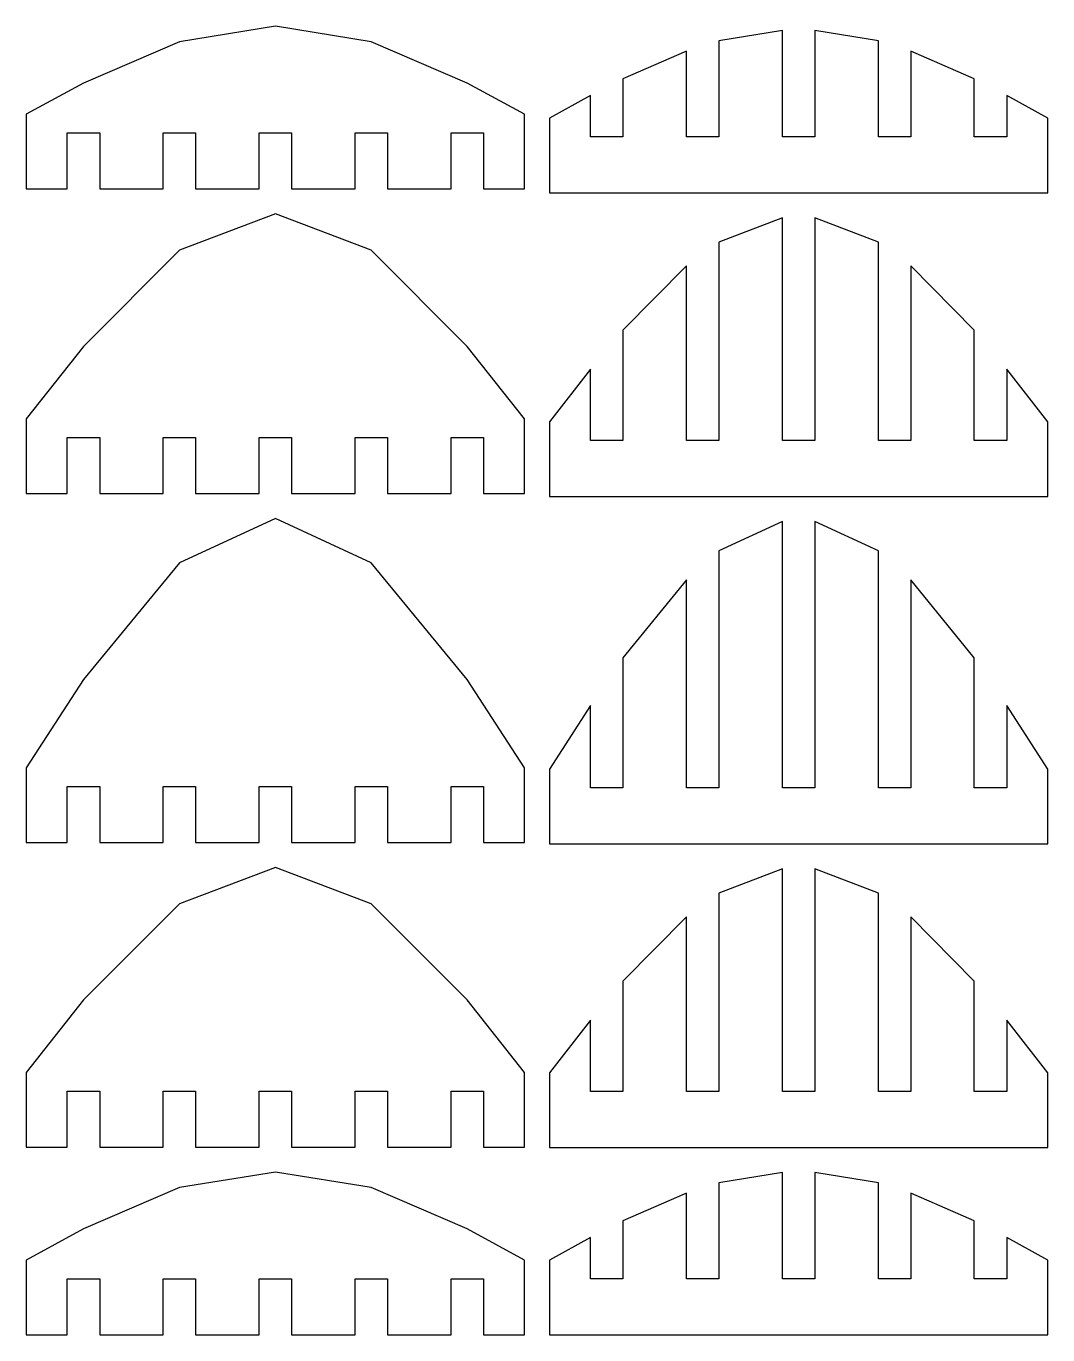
# Model space of a CAD drawing. Header units: metres. Extents: x 0 to 205, y 0 to 263.
import ezdxf

# ---------------------------------------------------------------- set-up
doc = ezdxf.new("R2010")
doc.units = ezdxf.units.M

msp = doc.modelspace()

# ---------------------------------------------------------------- linework, layer by layer
for p, q in [((50, 262.612), (30.75, 259.477)), ((69.25, 259.477), (50, 262.612)), ((151.75, 261.739), (139, 259.645)), ((151.75, 240.407), (151.75, 261.739)), ((171, 259.645), (158.25, 261.739)), ((158.25, 261.739), (158.25, 240.407)), ((30.75, 259.477), (11.5, 251.185)), ((88.5, 251.185), (69.25, 259.477)), ((132.5, 257.596), (119.75, 252.057)), ((132.5, 240.407), (132.5, 257.596)), ((139, 259.645), (139, 240.407)), ((171, 240.407), (171, 259.645)), ((190.25, 252.057), (177.5, 257.596)), ((177.5, 257.596), (177.5, 240.407)), ((11.5, 251.185), (0, 244.938)), ((100, 244.938), (88.5, 251.185)), ((119.75, 252.057), (119.75, 240.407)), ((190.25, 240.407), (190.25, 252.057)), ((113.25, 248.687), (105, 244.157)), ((113.25, 240.407), (113.25, 248.687)), ((205, 244.157), (196.75, 248.687)), ((196.75, 248.687), (196.75, 240.407)), ((0, 244.938), (0, 229.938)), ((100, 229.938), (100, 244.938)), ((105, 244.157), (105, 229.157)), ((205, 229.157), (205, 244.157)), ((8.25, 241.188), (14.75, 241.188)), ((8.25, 229.938), (8.25, 241.188)), ((14.75, 241.188), (14.75, 229.938)), ((27.5, 229.938), (27.5, 241.188)), ((27.5, 241.188), (34, 241.188)), ((34, 241.188), (34, 229.938)), ((46.75, 229.938), (46.75, 241.188)), ((46.75, 241.188), (53.25, 241.188)), ((53.25, 241.188), (53.25, 229.938)), ((66, 229.938), (66, 241.188)), ((66, 241.188), (72.5, 241.188)), ((72.5, 241.188), (72.5, 229.938)), ((85.25, 229.938), (85.25, 241.188)), ((85.25, 241.188), (91.75, 241.188)), ((91.75, 241.188), (91.75, 229.938)), ((119.75, 240.407), (113.25, 240.407)), ((139, 240.407), (132.5, 240.407)), ((158.25, 240.407), (151.75, 240.407)), ((177.5, 240.407), (171, 240.407)), ((196.75, 240.407), (190.25, 240.407)), ((0, 229.938), (8.25, 229.938)), ((14.75, 229.938), (27.5, 229.938)), ((34, 229.938), (46.75, 229.938)), ((53.25, 229.938), (66, 229.938)), ((72.5, 229.938), (85.25, 229.938)), ((91.75, 229.938), (100, 229.938)), ((105, 229.157), (205, 229.157)), ((50, 224.938), (30.75, 217.643)), ((69.25, 217.643), (50, 224.938)), ((151.75, 224.157), (139, 219.283)), ((151.75, 179.489), (151.75, 224.157)), ((171, 219.283), (158.25, 224.157)), ((158.25, 224.157), (158.25, 179.489)), ((139, 219.283), (139, 179.489)), ((171, 179.489), (171, 219.283)), ((30.75, 217.643), (11.5, 198.345)), ((88.5, 198.345), (69.25, 217.643)), ((132.5, 214.516), (119.75, 201.624)), ((132.5, 179.489), (132.5, 214.516)), ((190.25, 201.624), (177.5, 214.516)), ((177.5, 214.516), (177.5, 179.489)), ((119.75, 201.624), (119.75, 179.489)), ((190.25, 179.489), (190.25, 201.624)), ((11.5, 198.345), (0, 183.806)), ((100, 183.806), (88.5, 198.345)), ((113.25, 193.781), (105, 183.239)), ((113.25, 179.489), (113.25, 193.781)), ((205, 183.239), (196.75, 193.781)), ((196.75, 193.781), (196.75, 179.489)), ((0, 183.806), (0, 168.806)), ((100, 168.806), (100, 183.806)), ((105, 183.239), (105, 168.239)), ((205, 168.239), (205, 183.239)), ((8.25, 180.056), (14.75, 180.056)), ((8.25, 168.806), (8.25, 180.056)), ((14.75, 180.056), (14.75, 168.806)), ((27.5, 168.806), (27.5, 180.056)), ((27.5, 180.056), (34, 180.056)), ((34, 180.056), (34, 168.806)), ((46.75, 168.806), (46.75, 180.056)), ((46.75, 180.056), (53.25, 180.056)), ((53.25, 180.056), (53.25, 168.806)), ((66, 168.806), (66, 180.056)), ((66, 180.056), (72.5, 180.056)), ((72.5, 180.056), (72.5, 168.806)), ((85.25, 168.806), (85.25, 180.056)), ((85.25, 180.056), (91.75, 180.056)), ((91.75, 180.056), (91.75, 168.806)), ((119.75, 179.489), (113.25, 179.489)), ((139, 179.489), (132.5, 179.489)), ((158.25, 179.489), (151.75, 179.489)), ((177.5, 179.489), (171, 179.489)), ((196.75, 179.489), (190.25, 179.489)), ((0, 168.806), (8.25, 168.806)), ((14.75, 168.806), (27.5, 168.806)), ((34, 168.806), (46.75, 168.806)), ((53.25, 168.806), (66, 168.806)), ((72.5, 168.806), (85.25, 168.806)), ((91.75, 168.806), (100, 168.806)), ((105, 168.239), (205, 168.239)), ((50, 163.806), (30.75, 154.938)), ((69.25, 154.938), (50, 163.806)), ((151.75, 163.239), (139, 157.315)), ((151.75, 109.75), (151.75, 163.239)), ((171, 157.315), (158.25, 163.239)), ((158.25, 163.239), (158.25, 109.75)), ((139, 157.315), (139, 109.75)), ((171, 109.75), (171, 157.315)), ((30.75, 154.938), (11.5, 131.479)), ((88.5, 131.479), (69.25, 154.938)), ((132.5, 151.52), (119.75, 135.848)), ((132.5, 109.75), (132.5, 151.52)), ((190.25, 135.848), (177.5, 151.52)), ((177.5, 151.52), (177.5, 109.75)), ((119.75, 135.848), (119.75, 109.75)), ((190.25, 109.75), (190.25, 135.848)), ((11.5, 131.479), (0, 113.806)), ((100, 113.806), (88.5, 131.479)), ((113.25, 126.314), (105, 113.5)), ((113.25, 109.75), (113.25, 126.314)), ((205, 113.5), (196.75, 126.314)), ((196.75, 126.314), (196.75, 109.75)), ((0, 113.806), (0, 98.8058)), ((100, 98.8058), (100, 113.806)), ((105, 113.5), (105, 98.4995)), ((205, 98.4995), (205, 113.5)), ((8.25, 110.056), (14.75, 110.056)), ((8.25, 98.8058), (8.25, 110.056)), ((14.75, 110.056), (14.75, 98.8058)), ((27.5, 98.8058), (27.5, 110.056)), ((27.5, 110.056), (34, 110.056)), ((34, 110.056), (34, 98.8058)), ((46.75, 98.8058), (46.75, 110.056)), ((46.75, 110.056), (53.25, 110.056)), ((53.25, 110.056), (53.25, 98.8058)), ((66, 98.8058), (66, 110.056)), ((66, 110.056), (72.5, 110.056)), ((72.5, 110.056), (72.5, 98.8058)), ((85.25, 98.8058), (85.25, 110.056)), ((85.25, 110.056), (91.75, 110.056)), ((91.75, 110.056), (91.75, 98.8058)), ((119.75, 109.75), (113.25, 109.75)), ((139, 109.75), (132.5, 109.75)), ((158.25, 109.75), (151.75, 109.75)), ((177.5, 109.75), (171, 109.75)), ((196.75, 109.75), (190.25, 109.75)), ((0, 98.8058), (8.25, 98.8058)), ((14.75, 98.8058), (27.5, 98.8058)), ((34, 98.8058), (46.75, 98.8058)), ((53.25, 98.8058), (66, 98.8058)), ((72.5, 98.8058), (85.25, 98.8058)), ((91.75, 98.8058), (100, 98.8058)), ((105, 98.4995), (205, 98.4995)), ((50, 93.8058), (30.75, 86.5106)), ((69.25, 86.5106), (50, 93.8058)), ((151.75, 93.4995), (139, 88.626)), ((151.75, 48.8317), (151.75, 93.4995)), ((171, 88.626), (158.25, 93.4995)), ((158.25, 93.4995), (158.25, 48.8317)), ((139, 88.626), (139, 48.8317)), ((171, 48.8317), (171, 88.626)), ((30.75, 86.5106), (11.5, 67.2129)), ((88.5, 67.2129), (69.25, 86.5106)), ((132.5, 83.8587), (119.75, 70.9668)), ((132.5, 48.8317), (132.5, 83.8587)), ((190.25, 70.9668), (177.5, 83.8587)), ((177.5, 83.8587), (177.5, 48.8317)), ((119.75, 70.9668), (119.75, 48.8317)), ((190.25, 48.8317), (190.25, 70.9668)), ((11.5, 67.2129), (0, 52.6737)), ((100, 52.6737), (88.5, 67.2129)), ((113.25, 63.1234), (105, 52.5817)), ((113.25, 48.8317), (113.25, 63.1234)), ((205, 52.5817), (196.75, 63.1234)), ((196.75, 63.1234), (196.75, 48.8317)), ((0, 52.6737), (0, 37.6737)), ((100, 37.6737), (100, 52.6737)), ((105, 52.5817), (105, 37.5817)), ((205, 37.5817), (205, 52.5817)), ((8.25, 48.9237), (14.75, 48.9237)), ((8.25, 37.6737), (8.25, 48.9237)), ((14.75, 48.9237), (14.75, 37.6737)), ((27.5, 37.6737), (27.5, 48.9237)), ((27.5, 48.9237), (34, 48.9237)), ((34, 48.9237), (34, 37.6737)), ((46.75, 37.6737), (46.75, 48.9237)), ((46.75, 48.9237), (53.25, 48.9237)), ((53.25, 48.9237), (53.25, 37.6737)), ((66, 37.6737), (66, 48.9237)), ((66, 48.9237), (72.5, 48.9237)), ((72.5, 48.9237), (72.5, 37.6737)), ((85.25, 37.6737), (85.25, 48.9237)), ((85.25, 48.9237), (91.75, 48.9237)), ((91.75, 48.9237), (91.75, 37.6737)), ((119.75, 48.8317), (113.25, 48.8317)), ((139, 48.8317), (132.5, 48.8317)), ((158.25, 48.8317), (151.75, 48.8317)), ((177.5, 48.8317), (171, 48.8317)), ((196.75, 48.8317), (190.25, 48.8317)), ((0, 37.6737), (8.25, 37.6737)), ((14.75, 37.6737), (27.5, 37.6737)), ((34, 37.6737), (46.75, 37.6737)), ((53.25, 37.6737), (66, 37.6737)), ((72.5, 37.6737), (85.25, 37.6737)), ((91.75, 37.6737), (100, 37.6737)), ((105, 37.5817), (205, 37.5817)), ((50, 32.6737), (30.75, 29.5391)), ((69.25, 29.5391), (50, 32.6737)), ((151.75, 32.5817), (139, 30.4876)), ((151.75, 11.25), (151.75, 32.5817)), ((171, 30.4876), (158.25, 32.5817)), ((158.25, 32.5817), (158.25, 11.25)), ((30.75, 29.5391), (11.5, 21.2472)), ((88.5, 21.2472), (69.25, 29.5391)), ((139, 30.4876), (139, 11.25)), ((171, 11.25), (171, 30.4876)), ((132.5, 28.4392), (119.75, 22.8998)), ((132.5, 11.25), (132.5, 28.4392)), ((190.25, 22.8998), (177.5, 28.4392)), ((177.5, 28.4392), (177.5, 11.25)), ((11.5, 21.2472), (0, 15)), ((100, 15), (88.5, 21.2472)), ((119.75, 22.8998), (119.75, 11.25)), ((190.25, 11.25), (190.25, 22.8998)), ((113.25, 19.5296), (105, 15)), ((113.25, 11.25), (113.25, 19.5296)), ((205, 15), (196.75, 19.5296)), ((196.75, 19.5296), (196.75, 11.25)), ((0, 15), (0, 0)), ((100, 0), (100, 15)), ((105, 15), (105, 0)), ((205, 0), (205, 15)), ((8.25, 11.25), (14.75, 11.25)), ((8.25, 0), (8.25, 11.25)), ((14.75, 11.25), (14.75, 0)), ((27.5, 0), (27.5, 11.25)), ((27.5, 11.25), (34, 11.25)), ((34, 11.25), (34, 0)), ((46.75, 0), (46.75, 11.25)), ((46.75, 11.25), (53.25, 11.25)), ((53.25, 11.25), (53.25, 0)), ((66, 0), (66, 11.25)), ((66, 11.25), (72.5, 11.25)), ((72.5, 11.25), (72.5, 0)), ((85.25, 0), (85.25, 11.25)), ((85.25, 11.25), (91.75, 11.25)), ((91.75, 11.25), (91.75, 0)), ((119.75, 11.25), (113.25, 11.25)), ((139, 11.25), (132.5, 11.25)), ((158.25, 11.25), (151.75, 11.25)), ((177.5, 11.25), (171, 11.25)), ((196.75, 11.25), (190.25, 11.25)), ((0, 0), (8.25, 0)), ((14.75, 0), (27.5, 0)), ((34, 0), (46.75, 0)), ((53.25, 0), (66, 0)), ((72.5, 0), (85.25, 0)), ((91.75, 0), (100, 0)), ((105, 0), (205, 0))]:
    msp.add_line(p, q)

doc.saveas('drawing.dxf')
